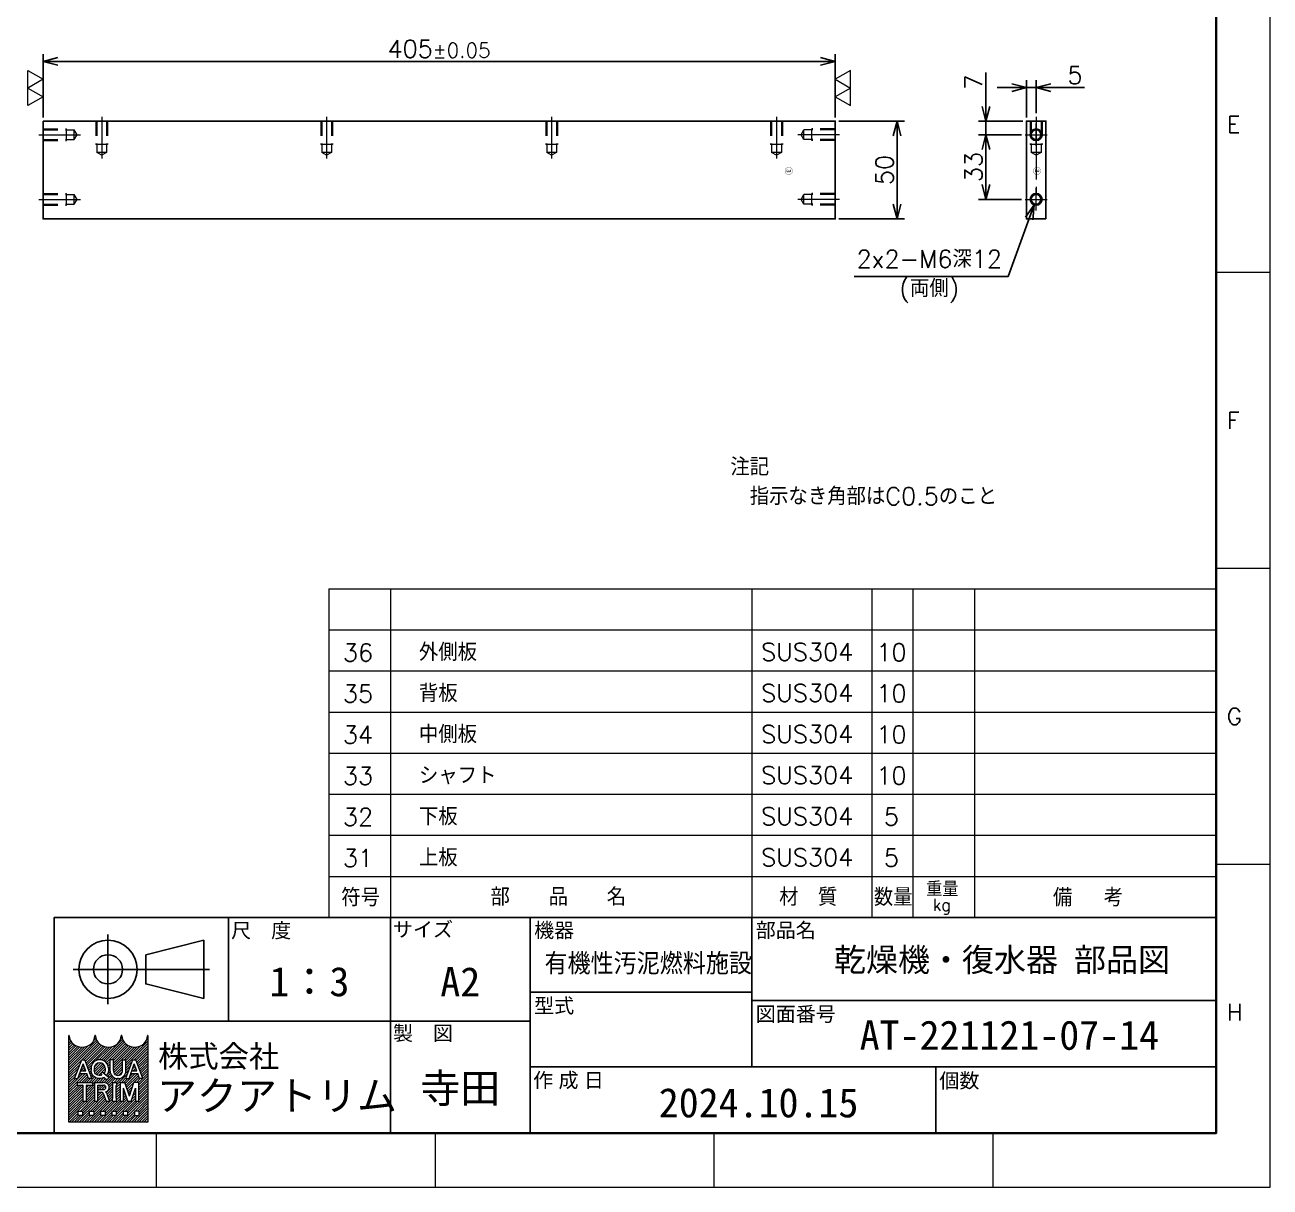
# Model space of a CAD drawing. Header units: millimetres. Extents: x 0 to 1764, y -17 to 1242.
# Drawn here: x 1127 to 1764, y 0 to 594 of the extents above; entities that cross this region are included whole.
import ezdxf
from ezdxf import colors
from ezdxf.entities.mleader import LeaderData, LeaderLine
from ezdxf.enums import TextEntityAlignment as Align
from ezdxf.math import Vec2, Vec3

# ---------------------------------------------------------------- set-up
doc = ezdxf.new("R2010")
doc.units = ezdxf.units.MM
doc.header["$LTSCALE"] = 1.2
doc.header["$PDMODE"] = 99
doc.header["$PDSIZE"] = 1
doc.linetypes.add('CENTER2', pattern=[28.575000000000003, 19.05, -3.175, 3.175, -3.175])
doc.linetypes.add('HIDDEN', pattern=[9.524999999999999, 6.35, -3.175])
for name, color, linetype, lineweight in [('04_HIDDEN', 2, 'HIDDEN', 13), ('05_CENTER', 4, 'CENTER2', 13), ('07_TEXT', 3, 'Continuous', 13), ('08_DIM', 3, 'Continuous', 13), ('90_FRAME', 5, 'Continuous', 35)]:
    doc.layers.add(name, color=color, linetype=linetype, lineweight=lineweight)
doc.layers.add('10_DRAFT', color=8, linetype='Continuous', lineweight=0, plot=False)
doc.layers.add('91_BLANK', color=5, linetype='Continuous', lineweight=0, plot=False)
doc.styles.add('KSS_TXT', font='txt.shx', dxfattribs={"bigfont": 'extfont2.shx'})
doc.styles.add('MS_G', font='MS Gothic.ttf')
doc.styles.get("Standard").update_dxf_attribs({"font": 'txt.shx', "bigfont": 'extfont2.shx'})
doc.styles.add('表題用', font='MS PGothic.ttf')
doc.dimstyles.new('KSS_DIM', dxfattribs={"dimscale": 3, "dimtxt": 3, "dimasz": 2.5, "dimexe": 1.25, "dimexo": 0.625, "dimtad": 1, "dimdsep": 46, "dimtxsty": 'KSS_TXT', "dimblk": 'OPEN30', "dimcen": 0, "dimazin": 2, "dimtfac": 0.75, "dimtmove": 0, "dimatfit": 3, "dimldrblk": 'OPEN30', "dimfxl": 1.25, "dimtolj": 1, "dimarcsym": 0})
doc.dimstyles.new('KSS_DIM$3', dxfattribs={"dimscale": 3, "dimtxt": 3, "dimasz": 2.5, "dimexe": 1.25, "dimexo": 0.625, "dimtad": 1, "dimtih": 1, "dimtoh": 1, "dimdsep": 46, "dimtxsty": 'KSS_TXT', "dimblk": 'OPEN30', "dimcen": 0, "dimazin": 2, "dimtfac": 0.75, "dimtofl": 0, "dimtmove": 0, "dimatfit": 3, "dimldrblk": 'OPEN30', "dimfxl": 1.25, "dimtolj": 1, "dimarcsym": 0})

# ---------------------------------------------------------------- blocks, each defined once
blk = doc.blocks.new('M6tz_1')
at = {"color": 0}
for radius in [3, 2.5]:
    blk.add_circle((0, 3.637978807091713e-12), radius, dxfattribs=at)
at = {"layer": '05_CENTER'}
for p, q in [((5.675614366253171, 3.637978807091713e-12), (-5.675614366253171, 3.637978807091713e-12)), ((0, -5.675614366249533), (0, 5.675614366256809))]:
    blk.add_line(p, q, dxfattribs=at)
blk = doc.blocks.new('AM_BALLOON1')
at = {"transparency": 16777216}
blk.add_circle((0, 0), 5, dxfattribs=at)
blk.add_attdef('B_NUMBER', text='', height=3, dxfattribs=at).set_placement((0, 0), align=Align.MIDDLE_CENTER)
blk = doc.blocks.new('_OPEN')
at = {"color": 0, "linetype": 'ByBlock'}
for p, q in [((-1, 0.1666666666666666), (0, 0)), ((0, 0), (-1, -0.1666666666666666)), ((0, 0), (-1, 0))]:
    blk.add_line(p, q, dxfattribs=at)
blk = doc.blocks.new('_Open30')
at = {"color": 0, "linetype": 'ByBlock', "lineweight": -2}
for p, q in [((-1, 0.26794919), (0, 0)), ((0, 0), (-1, -0.26794919)), ((0, 0), (-1, 0))]:
    blk.add_line(p, q, dxfattribs=at)
blk = doc.blocks.new('*D242')
at = {"layer": '08_DIM', "color": 0, "lineweight": -2, "transparency": 16777216}
for p, q in [((1136.722049093436, 546.6956805581796), (1136.722049093436, 579.0996918248511)), ((1144.222049093436, 575.3496918248511), (1534.222049093436, 575.3496918248511)), ((1541.722049093436, 546.6956805581794), (1541.722049093436, 579.0996918248511))]:
    blk.add_line(p, q, dxfattribs=at)
at = {"layer": 'Defpoints', "color": 0, "transparency": 16777216}
for p in [(1541.722049093436, 575.3496918248511), (1136.722049093436, 544.8206805581796), (1541.722049093436, 544.8206805581794)]:
    blk.add_point(p, dxfattribs=at)
at = {"layer": '08_DIM', "color": 0, "lineweight": -2, "transparency": 16777216, "xscale": 7.5, "yscale": 7.5, "zscale": 7.5, "rotation": 180}
blk.add_blockref('_Open30', (1136.722049093436, 575.3496918248511), dxfattribs=at)
at = {"layer": '08_DIM', "color": 0, "lineweight": -2, "transparency": 16777216, "xscale": 7.5, "yscale": 7.5, "zscale": 7.5}
blk.add_blockref('_Open30', (1541.722049093436, 575.3496918248511), dxfattribs=at)
at = {"layer": '08_DIM', "color": 0, "transparency": 16777216, "insert": (1339.222049093436, 581.7246918248511), "char_height": 9, "attachment_point": 5, "style": 'KSS_TXT'}
blk.add_mtext('405{\\H7.500000;±0.05}', dxfattribs=at)
blk = doc.blocks.new('*D243')
at = {"layer": '08_DIM', "color": 0, "lineweight": -2, "transparency": 16777216}
for p, q in [((1543.597049093436, 544.8206805581794), (1577.078018918579, 544.8206805581794)), ((1573.328018918579, 502.3206805581794), (1573.328018918579, 537.3206805581794)), ((1543.597049093436, 494.8206805581794), (1577.078018918579, 494.8206805581794))]:
    blk.add_line(p, q, dxfattribs=at)
at = {"layer": 'Defpoints', "color": 0, "transparency": 16777216}
for p in [(1541.722049093436, 544.8206805581794), (1573.328018918579, 544.8206805581794), (1541.722049093436, 494.8206805581794)]:
    blk.add_point(p, dxfattribs=at)
at = {"layer": '08_DIM', "color": 0, "lineweight": -2, "transparency": 16777216, "xscale": 7.5, "yscale": 7.5, "zscale": 7.5}
for p, rotation in [((1573.328018918579, 544.8206805581794), 90), ((1573.328018918579, 494.8206805581794), 270)]:
    blk.add_blockref('_Open30', p, dxfattribs=dict(at, rotation=rotation))
at = {"layer": '08_DIM', "color": 0, "transparency": 16777216, "insert": (1566.953018918579, 519.8206805581797), "char_height": 9, "attachment_point": 5, "rotation": 90, "style": 'KSS_TXT'}
blk.add_mtext('\\A1;50', dxfattribs=at)
blk = doc.blocks.new('p1ba02')
for p, q in [((-1.499999999999986, 2.598076211353259), (1.500000000000014, 2.598076211353259)), ((1.4210854715202e-14, 0), (-1.499999999999986, 2.598076211353259)), ((1.500000000000014, 2.598076211353259), (1.4210854715202e-14, 0)), ((3.000000000000014, 0), (1.500000000000014, 2.598076211353259)), ((1.500000000000014, 2.598076211353259), (4.500000000000014, 2.598076211353259)), ((4.500000000000014, 2.598076211353259), (3.000000000000014, 0))]:
    blk.add_line(p, q)
blk = doc.blocks.new('*D244')
at = {"layer": '08_DIM', "color": 0, "lineweight": -2, "transparency": 16777216}
for p, q in [((1618.811669479215, 552.3206805622867), (1618.811669479215, 569.5706805622867)), ((1637.586928601018, 544.8206805622867), (1615.061669479215, 544.8206805622867)), ((1618.811669479215, 537.8206805622685), (1618.811669479215, 544.8206805622867)), ((1636.911314234765, 537.8206805622685), (1615.061669479215, 537.8206805622685)), ((1618.811669479215, 530.3206805622685), (1618.811669479215, 522.8206805622685))]:
    blk.add_line(p, q, dxfattribs=at)
at = {"layer": 'Defpoints', "color": 0, "transparency": 16777216}
for p in [(1618.811669479215, 544.8206805622867), (1639.461928601018, 544.8206805622867), (1638.786314234765, 537.8206805622685)]:
    blk.add_point(p, dxfattribs=at)
at = {"layer": '08_DIM', "color": 0, "lineweight": -2, "transparency": 16777216, "xscale": 7.5, "yscale": 7.5, "zscale": 7.5}
for p, rotation in [((1618.811669479215, 544.8206805622867), 270), ((1618.811669479215, 537.8206805622685), 90)]:
    blk.add_blockref('_Open30', p, dxfattribs=dict(at, rotation=rotation))
at = {"layer": '08_DIM', "color": 0, "transparency": 16777216, "insert": (1612.436669479215, 564.695680562287), "char_height": 9, "attachment_point": 5, "rotation": 90, "style": 'KSS_TXT'}
blk.add_mtext('\\A1;7', dxfattribs=at)
blk = doc.blocks.new('*D245')
at = {"layer": '08_DIM', "color": 0, "lineweight": -2, "transparency": 16777216}
for p, q in [((1636.911314234765, 537.8206805622685), (1615.061669479215, 537.8206805622685)), ((1618.811669479215, 530.3206805622685), (1618.811669479215, 512.3206805622976)), ((1636.911314234765, 504.8206805622976), (1615.061669479215, 504.8206805622976))]:
    blk.add_line(p, q, dxfattribs=at)
at = {"layer": 'Defpoints', "color": 0, "transparency": 16777216}
for p in [(1638.786314234765, 537.8206805622685), (1618.811669479215, 504.8206805622976), (1638.786314234765, 504.8206805622976)]:
    blk.add_point(p, dxfattribs=at)
at = {"layer": '08_DIM', "color": 0, "lineweight": -2, "transparency": 16777216, "xscale": 7.5, "yscale": 7.5, "zscale": 7.5}
for p, rotation in [((1618.811669479215, 537.8206805622685), 90), ((1618.811669479215, 504.8206805622976), 270)]:
    blk.add_blockref('_Open30', p, dxfattribs=dict(at, rotation=rotation))
at = {"layer": '08_DIM', "color": 0, "transparency": 16777216, "insert": (1612.436669479215, 521.3206805622833), "char_height": 9, "attachment_point": 5, "rotation": 90, "style": 'KSS_TXT'}
blk.add_mtext('\\A1;33', dxfattribs=at)
blk = doc.blocks.new('*D246')
at = {"layer": '08_DIM', "color": 0, "lineweight": -2, "transparency": 16777216}
for p, q in [((1631.961928601018, 561.9023959794031), (1624.461928601018, 561.9023959794031)), ((1639.461928601018, 546.6956805622867), (1639.461928601018, 565.6523959794031)), ((1639.461928601018, 561.9023959794031), (1644.461928601018, 561.9023959794031)), ((1644.461928601018, 548.8890174434746), (1644.461928601018, 565.6523959794031)), ((1651.961928601018, 561.9023959794031), (1669.211928601018, 561.9023959794031))]:
    blk.add_line(p, q, dxfattribs=at)
at = {"layer": 'Defpoints', "color": 0, "transparency": 16777216}
for p in [(1644.461928601018, 561.9023959794031), (1639.461928601018, 544.8206805622867), (1644.461928601018, 547.0140174434746)]:
    blk.add_point(p, dxfattribs=at)
at = {"layer": '08_DIM', "color": 0, "lineweight": -2, "transparency": 16777216, "xscale": 7.5, "yscale": 7.5, "zscale": 7.5}
blk.add_blockref('_Open30', (1639.461928601018, 561.9023959794031), dxfattribs=at)
at = {"layer": '08_DIM', "color": 0, "lineweight": -2, "transparency": 16777216, "xscale": 7.5, "yscale": 7.5, "zscale": 7.5, "rotation": 180}
blk.add_blockref('_Open30', (1644.461928601018, 561.9023959794031), dxfattribs=at)
at = {"layer": '08_DIM', "color": 0, "transparency": 16777216, "insert": (1664.336928601018, 568.2773959794031), "char_height": 9, "attachment_point": 5, "style": 'KSS_TXT'}
blk.add_mtext('\\A1;5', dxfattribs=at)
blk = doc.blocks.new('*D247')
at = {"layer": '08_DIM', "color": 0, "lineweight": -2, "transparency": 16777216}
for p, q in [((1630.114499042434, 465.3472557670753), (1640.875071211371, 494.9523243634674)), ((1551.439499042431, 465.3472557670752), (1630.114499042434, 465.3472557670753))]:
    blk.add_line(p, q, dxfattribs=at)
at = {"layer": 'Defpoints', "color": 0, "transparency": 16777216}
for p in [(1645.486744998059, 507.6402109047785), (1643.437112203975, 502.0011502197513)]:
    blk.add_point(p, dxfattribs=at)
at = {"layer": '08_DIM', "color": 0, "lineweight": -2, "transparency": 16777216, "xscale": 7.5, "yscale": 7.5, "zscale": 7.5, "rotation": 70.02528206714236}
blk.add_blockref('_Open30', (1643.437112203975, 502.0011502197513), dxfattribs=at)
at = {"layer": '08_DIM', "color": 0, "transparency": 16777216, "insert": (1589.839499042431, 465.3472557670754), "char_height": 9, "attachment_point": 5, "style": 'KSS_TXT'}
blk.add_mtext('\\A1;2x2-M6深12\\P(両側)', dxfattribs=at)

msp = doc.modelspace()

# ---------------------------------------------------------------- hatches: boundary and pattern name
at = {"layer": '90_FRAME', "lineweight": 5}
h = msp.add_hatch(dxfattribs=at)
h.set_pattern_fill('_USER', color=4, scale=0.8999999999999999, angle=45, pattern_type=0)
h.set_pattern_definition([(44.99999999999999, (-709.2578687248481, -11.22646026374311), (-0.6363961030678926, 0.6363961030678927), [])])
edge = h.paths.add_edge_path()
edge.add_arc((1190.330138126735, 77.30676667733717), 0.1921192019992239, 90, 180)
edge.add_ellipse((1183.605966056762, 77.30676667733717), major_axis=(-6.532052867973612, 0), ratio=0.8823529411764706, start_angle=360, end_angle=540, ccw=False)
edge.add_arc((1176.881793986789, 77.30676667733717), 0.1921192019992239, 3.187317984128255, 180.0000000000261)
edge.add_ellipse((1170.157621916816, 77.30676667733717), major_axis=(-6.532052867973612, 0), ratio=0.8823529411764706, start_angle=360, end_angle=540, ccw=False)
edge.add_arc((1163.433449846842, 77.30676667733717), 0.1921192019992239, 3.187317984128255, 180)
edge.add_ellipse((1156.709277776869, 77.30676667733717), major_axis=(-6.532052867973612, 0), ratio=0.8823529411764706, start_angle=360, end_angle=540, ccw=False)
edge.add_arc((1149.985105706896, 77.30676667733717), 0.1921192019992239, 3.187317984128255, 90)
edge.add_line((1149.985105706896, 77.49888587933803), (1149.985105706896, 33.1193502175169))
edge.add_line((1149.985105706896, 33.11935021751553), (1190.330138126733, 33.11935021751553))
edge.add_line((1190.330138126735, 33.11935021751553), (1190.330138126735, 77.4988858793353))
h.paths.add_polyline_path([(1156.490788532436, 65.04682941721823), (1158.08368906239, 65.04682941721823), (1161.705980443395, 55.4869779257355), (1161.705980443395, 55.44086931725671), (1159.981477637076, 55.44086931725671), (1159.079705774659, 57.97333763181443), (1155.533195660565, 57.97333763181443), (1156.053116261718, 59.43344356700793), (1158.559785173509, 59.43344356700793), (1157.287238797413, 63.00716715563469), (1154.592999957753, 55.44086931725671), (1152.868497151431, 55.44086931725671), (1152.868497151431, 55.4869779257355)], flags=16)
edge = h.paths.add_edge_path(flags=16)
edge.add_ellipse((1165.715008320228, 60.82020697323462), major_axis=(-4.41874164598215, 0), ratio=0.9565217391304345, start_angle=180, end_angle=360, ccw=False)
edge.add_line((1170.13374996621, 60.82020697323462), (1170.13374996621, 59.66749176123896))
edge.add_ellipse((1165.715008320228, 59.66749176123896), major_axis=(-4.41874164598215, 0), ratio=0.9565217391304345, start_angle=142.1052553177129, end_angle=180, ccw=False)
edge.add_line((1169.202015982249, 57.07144606799959), (1167.963972247725, 58.09160792064306))
edge.add_ellipse((1165.715008320228, 59.78053101695052), major_axis=(2.81759339068797, 0), ratio=0.9950358206786509, start_angle=-37.0427632869818, end_angle=0)
edge.add_line((1168.532598173846, 59.78042217901695), (1168.532598173846, 60.70716771752306))
edge.add_ellipse((1165.715008320228, 60.70716771752306), major_axis=(2.817589853618108, 0), ratio=0.9947182625257323, start_angle=360, end_angle=540)
edge.add_line((1162.897418466609, 60.70716771752306), (1162.897418466609, 59.7804322109245))
edge.add_ellipse((1165.715008320228, 59.78053101695052), major_axis=(2.81759339068797, 0), ratio=0.9950358206786509, start_angle=-180, end_angle=-65.75794872216291)
edge.add_line((1166.871890636259, 57.22414943646793), (1166.087424758015, 57.98762257712308))
edge.add_line((1166.087424758014, 57.98762257712171), (1166.938408650974, 58.89124895499519))
edge.add_line((1166.938408650974, 58.89124895499656), (1170.496576602888, 55.95927885683606))
edge.add_line((1170.496576602886, 55.9592788568347), (1169.384682052658, 54.77860169794523))
edge.add_line((1169.384682052661, 54.7786016979466), (1168.048968547236, 56.07857077663122))
edge.add_ellipse((1165.715008320228, 59.66749176123896), major_axis=(-4.41874164598215, 0), ratio=0.9565217391304345, start_angle=0, end_angle=121.88362473889401, ccw=False)
edge.add_line((1161.296266674246, 59.66749176123896), (1161.296266674246, 60.82020697323462))
h.paths.add_polyline_path([(1161.991704033541, 53.51967729726441), (1161.991704033541, 52.17484288326925), (1159.109916003553, 52.17484288326925, 0.4142135623730951), (1158.917796801552, 51.98272368126975), (1158.917796801552, 43.91371719730289), (1157.188723983561, 43.91371719730289), (1157.188723983561, 51.98272368126975, 0.4142135623730951), (1156.996604781562, 52.17484288326925), (1154.114816751574, 52.17484288326925), (1154.114816751574, 53.51967729726441)], flags=16)
edge = h.paths.add_edge_path(flags=16)
edge.add_line((1163.086752270264, 53.51967729726441), (1167.505493916246, 53.51967729726441))
edge.add_ellipse((1167.505493916243, 50.99274891448879), major_axis=(-3.101209406909273, 5.696829260485673e-16), ratio=0.8148203011203055, start_angle=111.38697473498539, end_angle=270, ccw=False)
edge.add_arc((1167.981072393087, 47.56820721580918), 1.256113525283169, 22.272952259934925, 58.5531130129101, ccw=False)
edge.add_line((1169.14346571303, 48.04429854963739), (1170.798822525151, 43.99056487810269))
edge.add_line((1170.798822525152, 43.99056487810269), (1170.798822525152, 43.91371719730289))
edge.add_line((1170.798822525152, 43.91371719730289), (1168.93526626576, 43.91371719730289))
edge.add_line((1168.93526626576, 43.91371719730289), (1167.472867337763, 47.98432830375661))
edge.add_arc((1166.759988347157, 47.69734372371788), 0.7684768079969029, 21.92829786654815, 90)
edge.add_line((1166.759988347157, 48.46582053171316), (1164.873460848854, 48.46582053171316))
edge.add_line((1164.873460848853, 48.46582053171316), (1164.873460848853, 49.81065494570832))
edge.add_line((1164.873460848853, 49.81065494570832), (1167.736036958641, 49.81065494570832))
edge.add_arc((1167.694818117723, 50.99274891448879), 1.182812387436692, 271.9970571044071, 448.0029428955929)
edge.add_line((1167.736036958645, 52.17484288326925), (1164.815825088257, 52.17484288326925))
edge.add_line((1164.815825088255, 52.17484288326925), (1164.815825088255, 43.91371719730289))
edge.add_line((1164.815825088255, 43.91371719730289), (1163.086752270262, 43.91371719730289))
edge.add_line((1163.086752270264, 43.91371719730289), (1163.086752270264, 53.51967729726441))
h.paths.add_polyline_path([(1171.02184097089, 65.04682941721823), (1172.750913788885, 65.04682941721823), (1172.750913788885, 59.66749176123896, 0.175030561155744), (1173.513678516606, 57.46583776581603, 0.2571496110314638), (1176.599009909146, 57.46583776581603, 0.1750305611562702), (1177.361774636865, 59.66749176124578), (1177.361774636865, 65.04682941721823), (1179.090847454859, 65.04682941721823), (1179.090847454859, 59.31994357446221, -0.3793912406243967), (1175.344523015873, 55.44086931725671), (1174.768165409873, 55.44086931725671, -0.3793912406243716), (1171.02184097089, 59.31994357446221)], flags=16)
h.paths.add_polyline_path([(1172.255754490556, 53.51967729726441), (1174.369065712549, 53.51967729726441), (1174.369065712549, 52.17484288326925, 0.4142135623730951), (1174.176946510551, 51.98272368126975), (1174.176946510551, 45.45067081329618, 0.4142135623730951), (1174.369065712549, 45.25855161129805), (1174.369065712549, 43.91371719730289), (1172.255754490556, 43.91371719730289), (1172.255754490556, 45.25855161129805, 0.4142135623730951), (1172.447873692557, 45.45067081329618), (1172.447873692557, 51.98272368126975, 0.4142135623730951), (1172.255754490556, 52.17484288326925)], flags=16)
h.paths.add_polyline_path([(1176.100010624259, 53.51967729726441), (1178.609008510315, 53.51967729726441), (1180.90299067424, 46.54302016261811), (1183.196972838165, 53.51967729726441), (1185.707562902272, 53.51967729726441), (1185.707562902272, 43.91371719730289), (1183.978490084281, 43.91371719730289), (1183.978490084281, 50.63788926727595), (1181.767527083237, 43.91371719730289), (1180.038454265245, 43.91371719730289), (1177.827491264199, 50.63788926727595), (1177.829083442253, 43.91371719730289), (1176.100010624259, 43.91371719730289)], flags=16)
h.paths.add_polyline_path([(1182.61579317524, 65.04682941721823), (1184.208693705194, 65.04682941721823), (1187.830985086199, 55.4869779257355), (1187.830985086199, 55.44086931725671), (1186.106482279877, 55.44086931725671), (1185.204710417464, 57.97333763181443), (1181.658200303369, 57.97333763181443), (1182.178120904519, 59.43344356700793), (1184.684789816313, 59.43344356700793), (1183.412243440217, 63.00716715563469), (1180.718004600554, 55.44086931725671), (1178.993501794233, 55.44086931725671), (1178.993501794233, 55.4869779257355)], flags=16)
h.paths.add_polyline_path([(1154.595966554879, 38.88292627749244), (1156.901396978868, 38.88292627749244), (1156.901396978868, 36.5774958535025), (1154.595966554879, 36.5774958535025)], flags=16)
h.paths.add_polyline_path([(1160.359542614856, 38.88292627749244), (1162.664973038844, 38.88292627749244), (1162.664973038844, 36.5774958535025), (1160.359542614856, 36.5774958535025)], flags=16)
h.paths.add_polyline_path([(1166.123118674833, 38.88292627749244), (1168.428549098821, 38.88292627749244), (1168.428549098821, 36.5774958535025), (1166.123118674833, 36.5774958535025)], flags=16)
h.paths.add_polyline_path([(1171.88669473481, 38.88292627749244), (1174.192125158798, 38.88292627749244), (1174.192125158798, 36.5774958535025), (1171.88669473481, 36.5774958535025)], flags=16)
h.paths.add_polyline_path([(1177.650270794787, 38.88292627749244), (1179.955701218775, 38.88292627749244), (1179.955701218775, 36.5774958535025), (1177.650270794787, 36.5774958535025)], flags=16)
h.paths.add_polyline_path([(1183.413846854764, 38.88292627749244), (1185.719277278752, 38.88292627749244), (1185.719277278752, 36.5774958535025), (1183.413846854764, 36.5774958535025)], flags=16)

# ---------------------------------------------------------------- linework, layer by layer
at = {"color": 0}
for points in [[(1136.722049093436, 544.8206805581796), (1136.722049093436, 494.8206805581796), (1541.722049093436, 494.8206805581794), (1541.722049093436, 544.8206805581794)], [(1649.461928601018, 494.8206805622867), (1639.461928601018, 494.8206805622867), (1639.461928601018, 544.8206805622867), (1649.461928601018, 544.8206805622867)]]:
    msp.add_lwpolyline(points, close=True, dxfattribs=at)
at = {"layer": '04_HIDDEN'}
for p, q in [((1163.722049096161, 544.8206805581796), (1163.722049096161, 532.8206805581796)), ((1164.222049096161, 544.8206805581796), (1164.222049096161, 528.8206805581505)), ((1169.222049096161, 544.8206805581796), (1169.222049096161, 528.8206805581505)), ((1169.722049096161, 544.8206805581796), (1169.722049096161, 532.8206805581796)), ((1278.722049096161, 544.8206805581796), (1278.722049096161, 532.8206805581796)), ((1279.222049096161, 544.8206805581796), (1279.222049096161, 528.8206805581505)), ((1284.222049096161, 544.8206805581796), (1284.222049096161, 528.8206805581505)), ((1284.722049096161, 544.8206805581796), (1284.722049096161, 532.8206805581796)), ((1393.722049096161, 544.8206805581796), (1393.722049096161, 532.8206805581796)), ((1394.222049096161, 544.8206805581796), (1394.222049096161, 528.8206805581505)), ((1399.222049096161, 544.8206805581796), (1399.222049096161, 528.8206805581505)), ((1399.722049096161, 544.8206805581796), (1399.722049096161, 532.8206805581796)), ((1508.722049096161, 544.8206805581794), (1508.722049096161, 532.8206805581794)), ((1509.222049096161, 544.8206805581794), (1509.222049096161, 528.8206805581503)), ((1514.222049096161, 544.8206805581794), (1514.222049096161, 528.8206805581503)), ((1514.722049096161, 544.8206805581794), (1514.722049096161, 532.8206805581794)), ((1641.461928599661, 544.8206805741538), (1641.461928599661, 532.8206805741538)), ((1641.961928599661, 544.8206805741538), (1641.961928599661, 528.8206805741247)), ((1646.961928599661, 544.8206805741538), (1646.961928599661, 528.8206805741247)), ((1647.461928599661, 544.8206805741538), (1647.461928599661, 532.8206805741538)), ((1136.722049078848, 540.820680565601), (1148.722049078848, 540.820680565601)), ((1136.722049078848, 540.320680565601), (1152.722049078877, 540.320680565601)), ((1136.722049078848, 535.320680565601), (1152.722049078877, 535.320680565601)), ((1136.722049078848, 534.820680565601), (1148.722049078848, 534.820680565601)), ((1148.722049078848, 534.820680565601), (1148.722049078848, 540.820680565601)), ((1154.165049078862, 537.820680565601), (1152.722049078877, 540.320680565601)), ((1152.722049078877, 535.320680565601), (1152.722049078877, 540.320680565601)), ((1152.722049078877, 535.320680565601), (1154.165049078862, 537.820680565601)), ((1524.27904910801, 537.8206805656009), (1525.722049107995, 540.3206805656009)), ((1525.722049107995, 535.3206805656009), (1524.27904910801, 537.8206805656009)), ((1541.722049108024, 540.3206805656009), (1525.722049107995, 540.3206805656009)), ((1525.722049107995, 535.3206805656009), (1525.722049107995, 540.3206805656009)), ((1541.722049108024, 535.3206805656009), (1525.722049107995, 535.3206805656009)), ((1529.722049108024, 534.8206805656009), (1529.722049108024, 540.8206805656009)), ((1541.722049108024, 540.8206805656009), (1529.722049108024, 540.8206805656009)), ((1541.722049108024, 534.8206805656009), (1529.722049108024, 534.8206805656009)), ((1169.722049096161, 532.8206805581796), (1163.722049096161, 532.8206805581796)), ((1166.722049096161, 527.3776805581657), (1164.222049096161, 528.8206805581505)), ((1169.222049096161, 528.8206805581505), (1164.222049096161, 528.8206805581505)), ((1169.222049096161, 528.8206805581505), (1166.722049096161, 527.3776805581657)), ((1284.722049096161, 532.8206805581796), (1278.722049096161, 532.8206805581796)), ((1281.722049096161, 527.3776805581657), (1279.222049096161, 528.8206805581505)), ((1284.222049096161, 528.8206805581505), (1279.222049096161, 528.8206805581505)), ((1284.222049096161, 528.8206805581505), (1281.722049096161, 527.3776805581657)), ((1399.722049096161, 532.8206805581796), (1393.722049096161, 532.8206805581796)), ((1396.722049096161, 527.3776805581657), (1394.222049096161, 528.8206805581505)), ((1399.222049096161, 528.8206805581505), (1394.222049096161, 528.8206805581505)), ((1399.222049096161, 528.8206805581505), (1396.722049096161, 527.3776805581657)), ((1514.722049096161, 532.8206805581794), (1508.722049096161, 532.8206805581794)), ((1511.722049096161, 527.3776805581656), (1509.222049096161, 528.8206805581503)), ((1514.222049096161, 528.8206805581503), (1509.222049096161, 528.8206805581503)), ((1514.222049096161, 528.8206805581503), (1511.722049096161, 527.3776805581656)), ((1647.461928599661, 532.8206805741538), (1641.461928599661, 532.8206805741538)), ((1644.461928599661, 527.37768057414), (1641.961928599661, 528.8206805741247)), ((1646.961928599661, 528.8206805741247), (1641.961928599661, 528.8206805741247)), ((1646.961928599661, 528.8206805741247), (1644.461928599661, 527.37768057414)), ((1136.722049078848, 507.820680562727), (1148.722049078848, 507.820680562727)), ((1136.722049078848, 507.320680562727), (1152.722049078877, 507.320680562727)), ((1148.722049078848, 501.820680562727), (1148.722049078848, 507.820680562727)), ((1154.165049078862, 504.820680562727), (1152.722049078877, 507.320680562727)), ((1152.722049078877, 502.320680562727), (1152.722049078877, 507.320680562727)), ((1152.722049078877, 502.320680562727), (1154.165049078862, 504.820680562727)), ((1524.27904910801, 504.8206805627269), (1525.722049107995, 507.3206805627269)), ((1525.722049107995, 502.3206805627269), (1524.27904910801, 504.8206805627269)), ((1541.722049108024, 507.3206805627269), (1525.722049107995, 507.3206805627269)), ((1525.722049107995, 502.3206805627269), (1525.722049107995, 507.3206805627269)), ((1529.722049108024, 501.8206805627269), (1529.722049108024, 507.8206805627269)), ((1541.722049108024, 507.8206805627269), (1529.722049108024, 507.8206805627269)), ((1136.722049078848, 502.320680562727), (1152.722049078877, 502.320680562727)), ((1136.722049078848, 501.820680562727), (1148.722049078848, 501.820680562727)), ((1541.722049108024, 502.3206805627269), (1525.722049107995, 502.3206805627269)), ((1541.722049108024, 501.8206805627269), (1529.722049108024, 501.8206805627269))]:
    msp.add_line(p, q, dxfattribs=at)
at = {"layer": '05_CENTER'}
for p, q in [((1166.722049096161, 547.0140174393674), (1166.722049096161, 525.639680558139)), ((1281.722049096161, 547.0140174393674), (1281.722049096161, 525.639680558139)), ((1396.722049096161, 547.0140174393674), (1396.722049096161, 525.639680558139)), ((1511.722049096161, 547.0140174393673), (1511.722049096161, 525.6396805581389)), ((1644.461928599661, 547.0140174553417), (1644.461928599661, 525.6396805741133)), ((1134.52871219766, 537.820680565601), (1155.903049078888, 537.820680565601)), ((1543.915385989212, 537.8206805656009), (1522.541049107984, 537.8206805656009)), ((1644.461928598395, 537.8206805622831), (1644.461928601018, 504.8206805622976)), ((1134.52871219766, 504.820680562727), (1155.903049078888, 504.820680562727)), ((1543.915385989212, 504.8206805627269), (1522.541049107984, 504.8206805627269))]:
    msp.add_line(p, q, dxfattribs=at)
at = {"layer": '90_FRAME', "color": 4, "lineweight": 13}
for p, q in [((1764.067830992183, 467.3937928716314), (1736.458923135152, 467.3937928716314)), ((1764.067830992183, 316.1697166684928), (1736.458923135152, 316.1697166684928)), ((1282.79462403039, 305.7997533203388), (1736.458905805477, 305.7997533203388)), ((1282.794641360065, 305.7997533203388), (1282.794641360065, 137.7997578330837)), ((1314.29463742257, 305.7997533203388), (1314.29463742257, 137.7997578330837)), ((1499.066053430905, 305.7997533203388), (1499.066053430905, 137.7997578330837)), ((1560.398394649339, 305.7997533203388), (1560.398394649361, 137.7997578330837)), ((1581.39839202434, 305.7997533203388), (1581.398392024363, 137.7997578330837)), ((1612.898388086859, 305.7997533203388), (1612.898388086859, 137.7997578330837)), ((1282.79462403039, 284.799752198988), (1736.458905805477, 284.799752198988)), ((1282.79462403039, 263.799754448525), (1736.458905805477, 263.799754448525)), ((1282.79462403039, 242.7997533271742), (1736.458905805477, 242.7997533271742)), ((1282.79462403039, 221.7997555767112), (1736.458905805477, 221.7997555767112)), ((1282.79462403039, 200.7997544553605), (1736.458905805477, 200.7997544553605)), ((1282.79462403039, 179.7997555767112), (1736.458905805477, 179.7997555767112)), ((1764.067830992183, 164.9456404653543), (1736.458923135152, 164.9456404653543)), ((1282.79462403039, 158.7997555767112), (1736.458905805477, 158.7997555767112)), ((1194.736653007896, -1.126752522395691e-07), (1194.736653007896, 27.48547211924362)), ((1337.304805657321, -1.126752522395691e-07), (1337.304805657321, 27.48547211924362)), ((1479.872958306746, -1.126752522395691e-07), (1479.872958306746, 27.48547211924362)), ((1622.441110956171, -1.126752522395691e-07), (1622.441110956171, 27.48547211924362))]:
    msp.add_line(p, q, dxfattribs=at)
at = {"layer": '90_FRAME', "color": 0, "lineweight": 25}
for p, q in [((1231.55892313719, 84.7640435475818), (1231.55892313719, 137.7997578330837)), ((1314.29463742257, 27.48547211924362), (1314.29463742257, 137.7997578330837)), ((1385.780351707951, 27.48547211924362), (1385.780351707951, 137.7997578330837)), ((1499.066053430905, 137.7997578330837), (1499.066053430905, 61.4283292619629)), ((1169.931423137439, 93.46190069040624), (1169.931423137439, 129.101900690262)), ((1152.111423137511, 111.2819006903314), (1221.906423137229, 111.2819006903314)), ((1385.780351707951, 99.61404354752396), (1499.066053430905, 99.61404354752396)), ((1499.066053430905, 95.37118640468218), (1736.458923135152, 95.37118640468218)), ((1385.780351707951, 84.7640435475818), (1142.45892313755, 84.7640435475818)), ((1385.780351707951, 61.4283292619629), (1736.458923135152, 61.4283292619629)), ((1593.187494564269, 61.4283292619629), (1593.187494564269, 27.48547211924362))]:
    msp.add_line(p, q, dxfattribs=at)
at = {"layer": '90_FRAME', "color": 4, "lineweight": 5}
for p, q in [((1149.985105706896, 33.11935021751553), (1149.985105706896, 77.49888587933803)), ((1190.330138126735, 77.49888587933803), (1190.330138126735, 33.11935021751553)), ((1152.868497151431, 55.4869779257355), (1156.490788532436, 65.04682941721823)), ((1156.490788532436, 65.04682941721823), (1158.08368906239, 65.04682941721823)), ((1161.705980443395, 55.4869779257355), (1158.08368906239, 65.04682941721823)), ((1171.02184097089, 59.31994357446221), (1171.02184097089, 65.04682941721823)), ((1172.750913788885, 65.04682941721823), (1171.02184097089, 65.04682941721823)), ((1172.750913788885, 59.66749176123896), (1172.750913788885, 65.04682941721823)), ((1177.361774636865, 59.66749176123896), (1177.361774636865, 65.04682941721823)), ((1177.361774636865, 65.04682941721823), (1179.090847454859, 65.04682941721823)), ((1178.993501794233, 55.4869779257355), (1182.61579317524, 65.04682941721823)), ((1179.090847454859, 59.31994357446221), (1179.090847454859, 65.04682941721823)), ((1182.61579317524, 65.04682941721823), (1184.208693705194, 65.04682941721823)), ((1187.830985086199, 55.4869779257355), (1184.208693705194, 65.04682941721823)), ((1154.592999957753, 55.44086931725671), (1157.287238797413, 63.00716715563469)), ((1155.533195660565, 57.97333763181443), (1156.053116261718, 59.43344356700793)), ((1155.533195660565, 57.97333763181443), (1159.079705774659, 57.97333763181443)), ((1156.053116261718, 59.43344356700793), (1158.559785173509, 59.43344356700793)), ((1158.559785173509, 59.43344356700793), (1157.287238797413, 63.00716715563469)), ((1159.981477637076, 55.44086931725671), (1159.079705774659, 57.97333763181443)), ((1161.296266674246, 60.82020697323462), (1161.296266674246, 59.66749176123896)), ((1162.897418466609, 60.70716771752306), (1162.897418466609, 59.78499554792681)), ((1166.087424758014, 57.98762257712171), (1166.938408650974, 58.89124895499656)), ((1166.087424758014, 57.98762257712171), (1166.871890636259, 57.22414943646793)), ((1166.938408650974, 58.89124895499656), (1170.496576602886, 55.9592788568347)), ((1167.963972247725, 58.09160792064306), (1169.202015982249, 57.07144606799959)), ((1168.532598173846, 60.70716771752306), (1168.532598173846, 59.78499554792681)), ((1170.13374996621, 60.82020697323462), (1170.13374996621, 59.66749176123896)), ((1180.718004600554, 55.44086931725671), (1183.412243440217, 63.00716715563469)), ((1181.658200303369, 57.97333763181443), (1182.178120904519, 59.43344356700793)), ((1181.658200303369, 57.97333763181443), (1185.204710417464, 57.97333763181443)), ((1182.178120904519, 59.43344356700793), (1184.684789816313, 59.43344356700793)), ((1184.684789816313, 59.43344356700793), (1183.412243440217, 63.00716715563469)), ((1186.106482279877, 55.44086931725671), (1185.204710417464, 57.97333763181443)), ((1152.868497151431, 55.44086931725671), (1152.868497151431, 55.4869779257355)), ((1152.868497151431, 55.4869779257355), (1152.868497151431, 55.4869779257355)), ((1152.868497151431, 55.44086931725671), (1152.868497151431, 55.4869779257355)), ((1152.868497151431, 55.44086931725671), (1154.592999957753, 55.44086931725671)), ((1154.114816751574, 53.51967729726441), (1161.991704033541, 53.51967729726441)), ((1154.114816751574, 53.51967729726441), (1154.114816751574, 52.17484288326925)), ((1154.114816751574, 52.17484288326925), (1156.996604781562, 52.17484288326925)), ((1157.188723983561, 43.91371719730289), (1157.188723983561, 51.98272368126975)), ((1158.917796801552, 43.91371719730289), (1158.917796801552, 51.98272368126975)), ((1159.109916003553, 52.17484288326925), (1161.991704033541, 52.17484288326925)), ((1161.705980443395, 55.44086931725671), (1159.981477637076, 55.44086931725671)), ((1161.705980443395, 55.44086931725671), (1161.705980443395, 55.4869779257355)), ((1161.991704033541, 53.51967729726441), (1161.991704033541, 52.17484288326925)), ((1163.086752270264, 53.51967729726441), (1163.086752270264, 43.91371719730289)), ((1163.086752270264, 53.51967729726441), (1167.505493916243, 53.51967729726441)), ((1164.815825088255, 43.91371719730289), (1164.815825088255, 52.17484288326925)), ((1164.815825088255, 52.17484288326925), (1167.736036958645, 52.17484288326925)), ((1168.048968547236, 56.07857077663122), (1169.384682052661, 54.7786016979466)), ((1169.384682052661, 54.7786016979466), (1170.496576602886, 55.9592788568347)), ((1172.255754490556, 53.51967729726441), (1174.369065712549, 53.51967729726441)), ((1172.255754490556, 53.51967729726441), (1172.255754490556, 52.17484288326925)), ((1172.447873692557, 45.45067081329618), (1172.447873692557, 51.98272368126975)), ((1174.176946510551, 45.45067081329618), (1174.176946510551, 51.98272368126975)), ((1174.369065712549, 53.51967729726441), (1174.369065712549, 52.17484288326925)), ((1175.344523015873, 55.44086931725671), (1174.768165409876, 55.44086931725671)), ((1176.100010624259, 53.51967729726441), (1176.100010624259, 43.91371719730289)), ((1176.100010624259, 53.51967729726441), (1178.609008510315, 53.51967729726441)), ((1180.90299067424, 46.54302016261811), (1178.609008510315, 53.51967729726441)), ((1178.993501794233, 55.44086931725671), (1178.993501794233, 55.4869779257355)), ((1178.993501794233, 55.4869779257355), (1178.993501794233, 55.4869779257355)), ((1178.993501794233, 55.44086931725671), (1178.993501794233, 55.4869779257355)), ((1178.993501794233, 55.44086931725671), (1180.718004600554, 55.44086931725671)), ((1180.90299067424, 46.54302016261811), (1183.196972838165, 53.51967729726441)), ((1185.707562902272, 53.51967729726441), (1183.196972838165, 53.51967729726441)), ((1185.707562902272, 43.91371719730289), (1185.707562902272, 53.51967729726441)), ((1187.830985086199, 55.44086931725671), (1186.106482279877, 55.44086931725671)), ((1187.830985086199, 55.44086931725671), (1187.830985086199, 55.4869779257355)), ((1164.873460848853, 48.46582053171316), (1164.873460848853, 49.81065494570832)), ((1164.873460848853, 49.81065494570832), (1167.736036958645, 49.81065494570832)), ((1164.873460848853, 48.46582053171316), (1166.759988347157, 48.46582053171316)), ((1167.472867337763, 47.98432830375661), (1168.93526626576, 43.91371719730289)), ((1169.14346571303, 48.04429854963875), (1170.798822525152, 43.99056487810269)), ((1172.255754490556, 43.91371719730289), (1172.255754490556, 45.25855161129805)), ((1174.369065712549, 43.91371719730289), (1174.369065712549, 45.25855161129805)), ((1177.829083442253, 43.91371719730289), (1177.827491264199, 50.63788926727595)), ((1180.038454265245, 43.91371719730289), (1177.827491264199, 50.63788926727595)), ((1181.767527083237, 43.91371719730289), (1183.978490084281, 50.63788926727595)), ((1183.978490084281, 50.63788926727595), (1183.978490084281, 43.91371719730289)), ((1154.595966554879, 38.88292627749244), (1156.901396978868, 38.88292627749244)), ((1154.595966554879, 38.88292627749244), (1154.595966554879, 36.5774958535025)), ((1156.901396978868, 38.88292627749244), (1156.901396978868, 36.5774958535025)), ((1157.188723983561, 43.91371719730289), (1158.917796801552, 43.91371719730289)), ((1160.359542614856, 38.88292627749244), (1162.664973038844, 38.88292627749244)), ((1160.359542614856, 38.88292627749244), (1160.359542614856, 36.5774958535025)), ((1162.664973038844, 38.88292627749244), (1162.664973038844, 36.5774958535025)), ((1163.086752270264, 43.91371719730289), (1164.815825088255, 43.91371719730289)), ((1166.123118674833, 38.88292627749244), (1168.428549098821, 38.88292627749244)), ((1166.123118674833, 38.88292627749244), (1166.123118674833, 36.5774958535025)), ((1168.428549098821, 38.88292627749244), (1168.428549098821, 36.5774958535025)), ((1168.93526626576, 43.91371719730289), (1170.798822525152, 43.91371719730289)), ((1170.798822525152, 43.99056487810269), (1170.798822525152, 43.91371719730289)), ((1171.88669473481, 38.88292627749244), (1174.192125158798, 38.88292627749244)), ((1171.88669473481, 38.88292627749244), (1171.88669473481, 36.5774958535025)), ((1172.255754490556, 43.91371719730289), (1174.369065712549, 43.91371719730289)), ((1174.192125158798, 38.88292627749244), (1174.192125158798, 36.5774958535025)), ((1176.100010624259, 43.91371719730289), (1177.829083442253, 43.91371719730289)), ((1177.650270794787, 38.88292627749244), (1179.955701218775, 38.88292627749244)), ((1177.650270794787, 38.88292627749244), (1177.650270794787, 36.5774958535025)), ((1179.955701218775, 38.88292627749244), (1179.955701218775, 36.5774958535025)), ((1180.038454265245, 43.91371719730289), (1181.767527083237, 43.91371719730289)), ((1185.719277278752, 38.88292627749244), (1183.413846854764, 38.88292627749244)), ((1183.413846854764, 38.88292627749244), (1183.413846854764, 36.5774958535025)), ((1183.978490084281, 43.91371719730289), (1185.707562902272, 43.91371719730289)), ((1185.719277278752, 38.88292627749244), (1185.719277278752, 36.5774958535025)), ((1190.330138126735, 33.11935021751553), (1149.985105706896, 33.11935021751553)), ((1156.901396978868, 36.5774958535025), (1154.595966554879, 36.5774958535025)), ((1162.664973038844, 36.5774958535025), (1160.359542614856, 36.5774958535025)), ((1168.428549098821, 36.5774958535025), (1166.123118674833, 36.5774958535025)), ((1174.192125158798, 36.5774958535025), (1171.88669473481, 36.5774958535025)), ((1179.955701218775, 36.5774958535025), (1177.650270794787, 36.5774958535025)), ((1183.413846854764, 36.5774958535025), (1185.719277278752, 36.5774958535025))]:
    msp.add_line(p, q, dxfattribs=at)
at = {"layer": '90_FRAME'}
msp.add_lwpolyline([(82.74177228295306, 27.48547211924362), (1736.458923135152, 27.48547211924361), (1736.458923135152, 1209.750266030296), (82.74177228295306, 1209.750266030296)], close=True, dxfattribs=at)
at = {"layer": '90_FRAME', "color": 0, "lineweight": 25}
msp.add_lwpolyline([(1142.45892313755, 27.48547211924362), (1736.458923135152, 27.48547211924362), (1736.458923135152, 137.7997578330837), (1142.45892313755, 137.7997578330837)], close=True, dxfattribs=at)
msp.add_lwpolyline([(1189.236423137364, 118.7069006903024), (1218.936423137243, 126.1319006902735), (1218.936423137243, 96.43190069039467), (1189.236423137364, 103.856900690363), (1189.236423137364, 118.7069006903024)], dxfattribs=at)
for radius in [14.84999999994, 7.42499999997]:
    msp.add_circle((1169.931423137439, 111.2819006903314), radius, dxfattribs=at)
at = {"layer": '90_FRAME', "color": 4, "lineweight": 5}
for centre, radius, start, end in [((1149.985105706896, 77.30676667733717), 0.1921192019992239, 0, 90), ((1163.433449846842, 77.30676667733717), 0.1921192019992239, 0, 180), ((1163.433449846842, 77.30676667733717), 0.1921192019992239, 0, 90), ((1176.881793986789, 77.30676667733717), 0.1921192019992239, 0, 180), ((1190.330138126735, 77.30676667733717), 0.1921192019992239, 90, 180), ((1175.083198925217, 59.49371766785264), 4.065073906918949, 182.4500309922613, 265.5552572885243), ((1176.180627792491, 59.6227616152709), 3.430005675286981, 179.2527938813868, 218.9645718468802), ((1175.056344212876, 60.26703878316805), 3.197896901100096, 241.1577278083189, 298.8422721916811), ((1175.029489500532, 59.49371766785264), 4.065073906918949, 274.4447427114757, 357.5499690077386), ((1173.932060633259, 59.6227616152709), 3.430005675286595, 321.0354281531198, 0.7472061186132516), ((1156.996604781562, 51.98272368126975), 0.1921192019992239, 0, 90), ((1159.109916003553, 51.98272368126975), 0.1921192019992239, 90, 180), ((1167.694818117723, 50.99274891448879), 1.182812387436692, 271.9970571043541, 88.00294289554164), ((1172.255754490556, 51.98272368126975), 0.1921192019992239, 0, 90), ((1174.369065712549, 51.98272368126975), 0.1921192019992239, 90, 180), ((1166.759988347157, 47.69734372371788), 0.7684768079968956, 21.92829786655027, 90), ((1167.981072393087, 47.56820721580918), 1.256113525283191, 22.27295225998095, 58.55311301286324), ((1172.255754490556, 45.45067081329618), 0.1921192019992239, 270, 0), ((1174.369065712549, 45.45067081329618), 0.1921192019992239, 180, 270)]:
    msp.add_arc(centre, radius, start, end, dxfattribs=at)
for centre, major_axis, ratio, start_param, end_param in [((1156.709277776869, 77.30676667733717), (-6.532052867973612, 0), 0.8823529411764706, 6.283185307179586, 9.42477796076938), ((1170.157621916816, 77.30676667733717), (-6.532052867973612, 0), 0.8823529411764706, 6.283185307179586, 9.42477796076938), ((1183.605966056762, 77.30676667733717), (-6.532052867973612, 0), 0.8823529411764706, 6.283185307179586, 9.42477796076938), ((1165.715008320228, 60.82020697323462), (-4.41874164598215, 0), 0.9565217391304345, 3.141592653589793, 6.283185307179586), ((1165.715008320228, 60.70716771752306), (2.817589853618108, 0), 0.9947182625257323, 6.283185307179586, 9.42477796076938), ((1167.505493916243, 50.99274891448879), (-3.101209406909273, 5.696829260485649e-16), 0.8148203011203052, 1.944069452961235, 4.71238898038469)]:
    msp.add_ellipse(centre, major_axis=major_axis, ratio=ratio, start_param=start_param, end_param=end_param, dxfattribs=at)
at = {"layer": '90_FRAME', "color": 4, "lineweight": 5, "extrusion": (0, 0, -1)}
for centre, major_axis, ratio, start_param, end_param in [((1165.715008320228, 59.66749176123896), (-4.41874164598215, 0), 0.9565217391304345, 4.155914751220672, 6.283185307179586), ((1165.715008320228, 59.78053101695052), (2.81759339068797, 0), 0.995035820678651, 7.430878021738927, 9.42477796076938), ((1165.715008320228, 59.78053101695052), (2.81759339068797, 0), 0.995035820678651, 6.283185307179586, 6.929703490574296), ((1165.715008320228, 59.66749176123896), (-4.41874164598215, 0), 0.9565217391304345, 3.141592653589793, 3.802980717498315)]:
    msp.add_ellipse(centre, major_axis=major_axis, ratio=ratio, start_param=start_param, end_param=end_param, dxfattribs=at)
at = {"layer": '91_BLANK'}
msp.add_lwpolyline([(-8.093381893559128e-07, -1.126752522395691e-07), (1764.067830989252, -1.126752522395691e-07), (1764.067830989252, 1241.619173893023), (-8.093381893559128e-07, 1241.619173893023)], close=True, dxfattribs=at)

# ---------------------------------------------------------------- block references
at = {"rotation": 270}
for p in [(1644.461928598392, 537.8206805622831), (1644.461928601015, 504.8206805622976)]:
    msp.add_blockref('M6tz_1', p, dxfattribs=at)
at = {"layer": '08_DIM', "yscale": 3, "zscale": 3}
for p, xscale, rotation in [((1136.722049093436, 557.2220462473788), 3, 90), ((1541.72204909344, 557.2220462473788), -3, 270)]:
    msp.add_blockref('p1ba02', p, dxfattribs=dict(at, xscale=xscale, rotation=rotation))

# ---------------------------------------------------------------- texts
at = {"layer": '07_TEXT', "ltscale": 2, "insert": (1488.123963191799, 372.5874394897796), "char_height": 9, "attachment_point": 1}
msp.add_mtext_dynamic_manual_height_columns('注記\\P\u3000指示なき角部はC0.5のこと', width=211.7174865606985, gutter_width=15, heights=[0], dxfattribs=at)
at = {"layer": '10_DRAFT', "style": 'KSS_TXT'}
for p in [(1516.078201762566, 521.4526870419431), (1643.023884961915, 521.4526870460504)]:
    msp.add_text('③', height=3, rotation=270, dxfattribs=at).set_placement(p)
at = {"layer": '90_FRAME', "color": 0, "lineweight": 13, "style": 'KSS_TXT'}
for s, p in [('E', (1741.94742792377, 543.0058309732007)), ('F', (1741.94742792377, 391.7817547700621)), ('G', (1741.94742792377, 240.5576785669236)), ('H', (1741.94742792377, 89.33360236378503))]:
    msp.add_text(s, height=8.52, dxfattribs=at).set_placement(p, align=Align.MIDDLE_LEFT)
at = {"layer": '90_FRAME', "color": 3, "lineweight": 13}
for s, p in [('36', (1297.771914093505, 273.1668832708775)), ('10', (1570.491045909838, 273.3177776722328)), ('35', (1297.771914093511, 252.1668821495267)), ('10', (1570.491045909838, 252.3177799217698)), ('34', (1297.771914093511, 231.1668832708775)), ('10', (1570.491045909838, 231.317778800419)), ('33', (1297.771914093505, 210.1668832708775)), ('10', (1570.491045909838, 210.317781049956)), ('32', (1297.771914093511, 189.1668821495267)), ('5', (1570.491045909844, 189.3177799286053)), ('31', (1297.771914093511, 168.1668832708775)), ('5', (1570.491045909844, 168.317781049956))]:
    msp.add_text(s, height=9, dxfattribs=at).set_placement(p, align=Align.MIDDLE_CENTER)
for s, height, p in [('外側板', 9, (1328.925287939049, 268.8983994421843)), ('SUS304', 9, (1503.900176204545, 269.0177765805188)), ('背板', 9, (1328.925287939049, 247.8983983208335)), ('SUS304', 9, (1503.900176204545, 248.0177788300558)), ('中側板', 9, (1328.925287939049, 226.8984039412582)), ('SUS304', 9, (1503.900176204545, 227.017777708705)), ('シャフト', 9, (1328.925287939049, 205.8984028199075)), ('SUS304', 9, (1503.900176204545, 206.017779958242)), ('下板', 9, (1328.925287939049, 184.8984039412583)), ('SUS304', 9, (1503.900176204551, 185.0177788368913)), ('上板', 9, (1328.925287939049, 163.8984039412582)), ('SUS304', 9, (1503.900176204551, 164.017779958242)), ('符号', 9, (1289.208625143696, 143.5191724884546)), ('部\u3000\u3000品\u3000\u3000名', 9, (1365.505267442913, 143.8458391142896)), ('材\u3000質', 9, (1513.071364210155, 143.7377110513862)), ('数量', 9, (1561.501320987292, 143.6700702675506)), ('重量', 7.5, (1588.258463057918, 148.5783547795061)), ('備  考', 9, (1653.039691234637, 143.5191724884546)), ('kg', 6, (1591.573357354207, 141.2398311376444))]:
    msp.add_text(s, height=height, dxfattribs=at).set_placement(p)
at = {"layer": '90_FRAME', "color": 0, "style": '表題用'}
for s, p in [('尺\u3000度', (1232.904479149783, 131.1570920773087)), ('サイズ', (1315.640193435161, 131.71645357453)), ('機器', (1387.81908861702, 131.2810273562013)), ('部品名', (1501.10479033998, 131.2810273562013)), ('型式', (1387.81908861702, 92.72031307064155)), ('図面番号', (1501.104790339978, 88.47745592779977)), ('製\u3000図', (1315.640239144418, 78.68073928903088)), ('作 成 日', (1387.301476980243, 54.62444852164701)), ('個数', (1594.96865980492, 54.41702571720309))]:
    msp.add_text(s, height=7.5, dxfattribs=at).set_placement(p, align=Align.MIDDLE_LEFT)
at = {"layer": '90_FRAME', "color": 0, "style": 'MS_G'}
msp.add_text('乾燥機・復水器 部品図', height=12, dxfattribs=at).set_placement((1626.987780803041, 110.1673174297716), align=Align.CENTER)
at = {"layer": '90_FRAME', "color": 0, "style": 'MS_G', "width": 0.9}
msp.add_text('有機性汚泥燃料施設', height=9.600000000000001, dxfattribs=at).set_placement((1393.102727152429, 109.7367346913786))
at = {"layer": '90_FRAME', "color": 0, "style": 'MS_G'}
msp.add_text('A2', height=15, dxfattribs=at).set_placement((1350.037494565259, 104.9176149760728), align=Align.MIDDLE)
for s, p in [('AT-221121-07-14', (1554.250463675275, 70.15932492200311)), ('2024.10.15', (1451.533802493569, 35.63305783507461))]:
    msp.add_text(s, height=15, dxfattribs=at).set_placement(p)
at = {"layer": '90_FRAME', "color": 4, "style": 'MS_G'}
msp.add_text('株式会社', height=11.34115714281132, dxfattribs=at).set_placement((1226.50908253639, 66.85792965995476), align=Align.MIDDLE_CENTER)
msp.add_text('アクアトリム', height=15, dxfattribs=at).set_placement((1194.944712763732, 39.15893858521643))
at = {"layer": '90_FRAME', "color": 0, "style": 'MS_G'}
for tag, p in [('1：3', (1272.926780279881, 104.9176149760728)), ('寺田', (1350.037494565259, 50.82118640486253))]:
    msp.add_attdef(tag, text='', height=15, dxfattribs=at).set_placement(p, align=Align.MIDDLE)

# ---------------------------------------------------------------- dimensions: what is measured, and where the dimension line sits
at = {"layer": '08_DIM'}
dim = msp.add_linear_dim(base=(1541.722049093436, 575.3496918248511), p1=(1136.722049093436, 544.8206805581796), p2=(1541.722049093436, 544.8206805581794), dimstyle='KSS_DIM', override={"dimtol": 1, "dimtp": 0.05, "dimtm": 0.05, "dimtfac": 0.833333333333333, "dimtolj": 0, "dimarcsym": 1}, dxfattribs=at)
dim.commit()
dim.dimension.update_dxf_attribs({"geometry": '*D242', "text_midpoint": (1339.222049093436, 581.7246918248511)})
for base, p1, p2, angle, picture, middle in [((1644.461928601018, 561.9023959794031), (1639.461928601018, 544.8206805622867), (1644.461928601018, 547.0140174434746), 180, '*D246', (1664.336928601018, 568.2773959794031)), ((1618.811669479215, 544.8206805622867), (1638.786314234765, 537.8206805622685), (1639.461928601018, 544.8206805622867), 90, '*D244', (1612.436669479215, 564.695680562287)), ((1573.328018918579, 544.8206805581794), (1541.722049093436, 494.8206805581794), (1541.722049093436, 544.8206805581794), 90, '*D243', (1566.953018918579, 519.8206805581797)), ((1618.811669479215, 504.8206805622976), (1638.786314234765, 537.8206805622685), (1638.786314234765, 504.8206805622976), 90, '*D245', (1612.436669479215, 521.3206805622833))]:
    dim = msp.add_linear_dim(base=base, p1=p1, p2=p2, angle=angle, dimstyle='KSS_DIM', override={"dimarcsym": 1}, dxfattribs=at)
    dim.commit()
    dim.dimension.update_dxf_attribs({"geometry": picture, "text_midpoint": middle})
dim = msp.add_diameter_dim_2p(p1=(1645.486744998059, 507.6402109047785), p2=(1643.437112203975, 502.0011502197513), text='2x2-M<>', dimstyle='KSS_DIM$3', override={"dimpost": '<>深12\\X(両側)', "dimtix": 1, "dimarcsym": 1}, dxfattribs=at)
dim.commit()
dim.dimension.update_dxf_attribs({"geometry": '*D247', "text_midpoint": (1589.839499042431, 465.3472557670754), "dimtype": 163})

# ---------------------------------------------------------------- leaders
ml = msp.add_multileader_block('Standard', dxfattribs=at)
ml.set_content('AM_BALLOON1', color=256, scale=3.75)
ml.set_attribute('B_NUMBER', '33', width=0)
ml.set_leader_properties(color=256, linetype='ByLayer', lineweight=-1)
ml.set_arrow_properties(name='OPEN')
ml.build(insert=Vec2(0, 0))
ml.multileader.update_dxf_attribs({"leader_type": 0, "has_dogleg": 0, "text_right_attachment_type": 6, "dogleg_length": 0, "arrow_head_size": 7.5, "scale": 2.5, "block_connection_type": 1})
ctx = ml.context
ctx.base_point, ctx.scale, ctx.char_height, ctx.arrow_head_size, ctx.landing_gap_size, ctx.plane_origin = Vec3(1116.648020133469, 1118.515588506801), 2.5, 15, 7.5, 7.5, Vec3(1116.648020133469, 1118.515588506801)
ctx.right_attachment, ctx.attachment_type = 6, 1
notes = []
notes.append((ctx, [(0, (0, 0, 0), (0, 0), (1, 0), 1, [])]))
ctx.block.insert = Vec3(1116.648020133469, 1118.515588506801)
for ctx, leaders in notes:
    for number, flags, end, landing, length, lines in leaders:
        leader = LeaderData()
        leader.index, (leader.has_last_leader_line, leader.has_dogleg_vector, leader.attachment_direction) = number, flags
        leader.last_leader_point, leader.dogleg_vector, leader.dogleg_length = Vec3(end), Vec3(landing), length
        for number, points, colour, breaks in lines:
            line = LeaderLine()
            line.index, line.vertices, line.color, line.breaks = number, Vec3.list(points), colors.encode_raw_color(colour), breaks
            leader.lines.append(line)
        ctx.leaders.append(leader)

doc.saveas('drawing.dxf')
